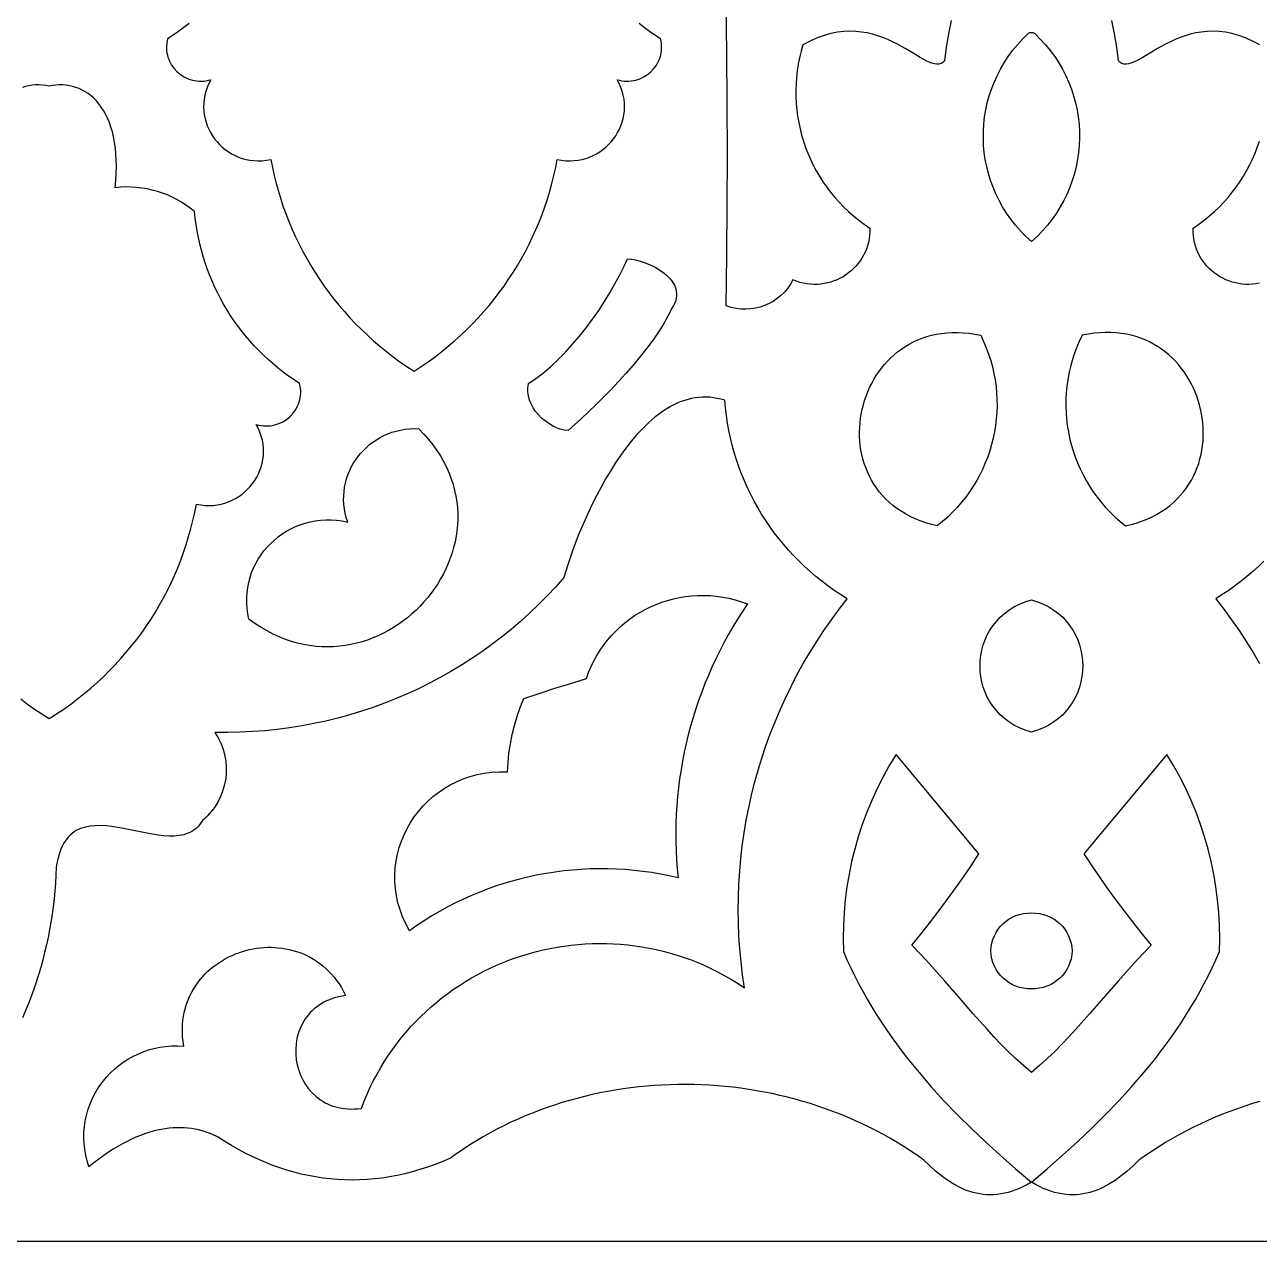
# Model space of a CAD drawing. Extents: x 50 to 3710, y -977 to -877.
# Drawn here: x 606.7 to 671.8, y -977.1 to -913 of the extents above; entities that cross this region are included whole.
import ezdxf

# ---------------------------------------------------------------- set-up
doc = ezdxf.new("R2010")
doc.units = 0
doc.layers.add('LAYER_1', color=18, linetype='CONTINUOUS')

msp = doc.modelspace()

# ---------------------------------------------------------------- linework, layer by layer
at = {"layer": 'LAYER_1'}
for points in [[(655.541, -912.729), (655.399, -913.432), (655.284, -914.142), (655.197, -914.857), (655.109, -914.945), (655.012, -915.003), (654.906, -915.035), (654.791, -915.041), (654.666, -915.025), (654.533, -914.987), (654.39, -914.932), (654.238, -914.86), (653.905, -914.677), (653.536, -914.456), (653.129, -914.214), (652.684, -913.969), (652.447, -913.851), (652.201, -913.738), (651.945, -913.634), (651.68, -913.54), (651.405, -913.459), (651.12, -913.392), (650.826, -913.342), (650.522, -913.312), (650.208, -913.302), (649.885, -913.316), (649.552, -913.356), (649.209, -913.423), (648.856, -913.521), (648.493, -913.651), (648.121, -913.816), (647.738, -914.017), (647.64, -914.358), (647.558, -914.701), (647.489, -915.044), (647.436, -915.388), (647.396, -915.733), (647.371, -916.077), (647.36, -916.42), (647.363, -916.763), (647.38, -917.104), (647.411, -917.443), (647.455, -917.78), (647.512, -918.115), (647.583, -918.447), (647.667, -918.775), (647.763, -919.1), (647.873, -919.42), (647.995, -919.736), (648.13, -920.047), (648.277, -920.353), (648.436, -920.654), (648.608, -920.948), (648.791, -921.236), (648.987, -921.517), (649.194, -921.791), (649.412, -922.057), (649.643, -922.315), (649.884, -922.565), (650.136, -922.806), (650.4, -923.038), (650.674, -923.261), (650.959, -923.473), (651.254, -923.676), (651.256, -923.871), (651.244, -924.062), (651.22, -924.249), (651.185, -924.431), (651.138, -924.608), (651.08, -924.78), (651.011, -924.946), (650.932, -925.107), (650.844, -925.261), (650.747, -925.409), (650.641, -925.55), (650.526, -925.684), (650.404, -925.811), (650.275, -925.93), (650.138, -926.041), (649.996, -926.143), (649.847, -926.237), (649.692, -926.322), (649.533, -926.398), (649.369, -926.464), (649.201, -926.521), (649.029, -926.567), (648.854, -926.603), (648.676, -926.628), (648.496, -926.642), (648.313, -926.645), (648.13, -926.636), (647.945, -926.615), (647.76, -926.582), (647.574, -926.536), (647.389, -926.477), (647.205, -926.405), (647.076, -926.638), (646.928, -926.854), (646.761, -927.053), (646.579, -927.233), (646.381, -927.395), (646.171, -927.538), (645.949, -927.66), (645.717, -927.762), (645.476, -927.844), (645.229, -927.903), (644.977, -927.94), (644.72, -927.954), (644.462, -927.945), (644.203, -927.912), (643.945, -927.854), (643.689, -927.77), (643.724, -925.106), (643.745, -922.442), (643.752, -919.778), (643.746, -917.114), (643.726, -914.45), (643.692, -911.786)], [(671.817, -914.017), (671.434, -913.816), (671.062, -913.651), (670.699, -913.521), (670.346, -913.423), (670.003, -913.356), (669.67, -913.316), (669.346, -913.302), (669.033, -913.312), (668.729, -913.342), (668.434, -913.392), (668.15, -913.459), (667.875, -913.54), (667.609, -913.634), (667.354, -913.738), (667.107, -913.851), (666.871, -913.969), (666.426, -914.214), (666.019, -914.456), (665.649, -914.677), (665.317, -914.86), (665.165, -914.932), (665.022, -914.987), (664.888, -915.025), (664.764, -915.041), (664.649, -915.035), (664.543, -915.003), (664.446, -914.945), (664.358, -914.857), (664.27, -914.142), (664.156, -913.432), (664.014, -912.729)], [(615.385, -912.886), (615.112, -913.101), (614.831, -913.309), (614.545, -913.51), (614.251, -913.704), (614.223, -913.83), (614.204, -913.955), (614.195, -914.078), (614.194, -914.2), (614.201, -914.32), (614.217, -914.438), (614.24, -914.554), (614.271, -914.666), (614.31, -914.776), (614.355, -914.883), (614.465, -915.085), (614.6, -915.27), (614.757, -915.438), (614.934, -915.584), (615.129, -915.708), (615.339, -915.807), (615.449, -915.847), (615.562, -915.879), (615.678, -915.904), (615.796, -915.922), (615.916, -915.932), (616.038, -915.933), (616.162, -915.927), (616.287, -915.911), (616.412, -915.887), (616.539, -915.854), (616.431, -916.058), (616.341, -916.264), (616.27, -916.471), (616.215, -916.678), (616.177, -916.886), (616.156, -917.092), (616.15, -917.297), (616.16, -917.5), (616.185, -917.701), (616.224, -917.898), (616.277, -918.09), (616.343, -918.279), (616.422, -918.461), (616.513, -918.638), (616.616, -918.808), (616.73, -918.971), (616.856, -919.126), (616.991, -919.273), (617.136, -919.41), (617.291, -919.537), (617.455, -919.654), (617.627, -919.759), (617.806, -919.853), (617.993, -919.934), (618.187, -920.002), (618.387, -920.057), (618.593, -920.097), (618.805, -920.121), (619.021, -920.131), (619.242, -920.123), (619.466, -920.099), (619.694, -920.057), (619.777, -920.482), (619.871, -920.904), (619.975, -921.323), (620.09, -921.738), (620.216, -922.149), (620.351, -922.557), (620.497, -922.96), (620.653, -923.359), (620.819, -923.753), (620.995, -924.143), (621.181, -924.528), (621.377, -924.908), (621.582, -925.283), (621.798, -925.653), (622.023, -926.017), (622.257, -926.376), (622.501, -926.729), (622.754, -927.076), (623.017, -927.417), (623.289, -927.751), (623.57, -928.08), (623.86, -928.402), (624.159, -928.717), (624.466, -929.025), (624.783, -929.326), (625.109, -929.62), (625.443, -929.906), (625.786, -930.185), (626.137, -930.456), (626.497, -930.72), (626.865, -930.975), (627.242, -931.222), (627.618, -930.975), (627.986, -930.72), (628.346, -930.456), (628.697, -930.185), (629.04, -929.906), (629.374, -929.62), (629.7, -929.326), (630.017, -929.025), (630.325, -928.717), (630.624, -928.402), (630.914, -928.08), (631.195, -927.751), (631.466, -927.417), (631.729, -927.076), (631.982, -926.729), (632.226, -926.376), (632.46, -926.017), (632.685, -925.653), (632.901, -925.283), (633.106, -924.908), (633.302, -924.528), (633.488, -924.143), (633.664, -923.753), (633.83, -923.359), (633.986, -922.96), (634.132, -922.557), (634.268, -922.149), (634.393, -921.738), (634.508, -921.323), (634.612, -920.904), (634.706, -920.482), (634.789, -920.057), (635.017, -920.099), (635.241, -920.123), (635.462, -920.131), (635.678, -920.121), (635.89, -920.097), (636.096, -920.057), (636.296, -920.002), (636.49, -919.934), (636.677, -919.853), (636.856, -919.759), (637.028, -919.654), (637.192, -919.537), (637.347, -919.41), (637.492, -919.273), (637.628, -919.126), (637.753, -918.971), (637.867, -918.808), (637.97, -918.638), (638.062, -918.461), (638.14, -918.279), (638.207, -918.09), (638.259, -917.898), (638.298, -917.701), (638.323, -917.5), (638.333, -917.297), (638.327, -917.092), (638.306, -916.886), (638.268, -916.678), (638.214, -916.471), (638.142, -916.264), (638.052, -916.058), (637.944, -915.854), (638.071, -915.887), (638.196, -915.911), (638.321, -915.927), (638.445, -915.933), (638.567, -915.932), (638.687, -915.922), (638.805, -915.904), (638.921, -915.879), (639.034, -915.847), (639.144, -915.807), (639.354, -915.708), (639.549, -915.584), (639.726, -915.438), (639.883, -915.27), (640.018, -915.085), (640.128, -914.883), (640.173, -914.776), (640.212, -914.666), (640.243, -914.554), (640.266, -914.438), (640.282, -914.32), (640.289, -914.2), (640.288, -914.078), (640.279, -913.955), (640.26, -913.83), (640.232, -913.704), (639.938, -913.51), (639.652, -913.309), (639.371, -913.101), (639.098, -912.886)], [(606.51, -948.489), (606.872, -948.761), (607.242, -949.025), (607.621, -949.28), (608.009, -949.527), (608.396, -949.28), (608.775, -949.025), (609.145, -948.761), (609.507, -948.489), (609.86, -948.209), (610.204, -947.921), (610.539, -947.625), (610.865, -947.322), (611.181, -947.012), (611.489, -946.694), (611.788, -946.369), (612.077, -946.037), (612.356, -945.699), (612.626, -945.354), (612.887, -945.003), (613.137, -944.646), (613.378, -944.282), (613.61, -943.913), (613.831, -943.538), (614.042, -943.158), (614.243, -942.772), (614.434, -942.382), (614.615, -941.986), (614.785, -941.585), (614.945, -941.18), (615.095, -940.771), (615.234, -940.357), (615.362, -939.939), (615.48, -939.517), (615.586, -939.091), (615.682, -938.662), (615.767, -938.229), (615.995, -938.271), (616.219, -938.296), (616.439, -938.303), (616.656, -938.294), (616.867, -938.269), (617.073, -938.229), (617.273, -938.175), (617.467, -938.107), (617.654, -938.026), (617.834, -937.932), (618.006, -937.826), (618.169, -937.71), (618.324, -937.582), (618.469, -937.445), (618.605, -937.299), (618.73, -937.144), (618.845, -936.981), (618.948, -936.811), (619.039, -936.634), (619.118, -936.451), (619.184, -936.263), (619.237, -936.07), (619.276, -935.873), (619.3, -935.673), (619.31, -935.47), (619.305, -935.265), (619.283, -935.058), (619.246, -934.851), (619.191, -934.643), (619.119, -934.436), (619.03, -934.23), (618.922, -934.026), (619.048, -934.06), (619.174, -934.084), (619.299, -934.099), (619.422, -934.106), (619.545, -934.104), (619.665, -934.094), (619.783, -934.077), (619.899, -934.052), (620.012, -934.019), (620.122, -933.98), (620.332, -933.881), (620.526, -933.757), (620.703, -933.61), (620.86, -933.443), (620.995, -933.257), (621.106, -933.055), (621.151, -932.949), (621.189, -932.839), (621.22, -932.726), (621.244, -932.611), (621.259, -932.493), (621.267, -932.373), (621.266, -932.251), (621.256, -932.127), (621.237, -932.002), (621.21, -931.876), (620.916, -931.683), (620.629, -931.482), (620.349, -931.273), (620.076, -931.058), (619.81, -930.835), (619.551, -930.606), (619.299, -930.37), (619.054, -930.127), (618.817, -929.878), (618.588, -929.623), (618.366, -929.361), (618.152, -929.094), (617.946, -928.822), (617.747, -928.543), (617.557, -928.26), (617.375, -927.972), (617.202, -927.678), (617.036, -927.38), (616.88, -927.077), (616.732, -926.77), (616.593, -926.458), (616.462, -926.143), (616.341, -925.824), (616.228, -925.501), (616.125, -925.174), (616.031, -924.844), (615.947, -924.511), (615.872, -924.175), (615.806, -923.837), (615.75, -923.495), (615.705, -923.151), (615.669, -922.805), (615.448, -922.628), (615.22, -922.464), (614.985, -922.312), (614.742, -922.172), (614.493, -922.046), (614.239, -921.932), (613.979, -921.832), (613.714, -921.744), (613.445, -921.671), (613.173, -921.611), (612.897, -921.564), (612.619, -921.532), (612.339, -921.514), (612.057, -921.51), (611.775, -921.52), (611.492, -921.546), (611.527, -921.157), (611.548, -920.785), (611.555, -920.428), (611.55, -920.086), (611.531, -919.759), (611.501, -919.447), (611.459, -919.151), (611.405, -918.869), (611.341, -918.602), (611.267, -918.349), (611.182, -918.111), (611.089, -917.887), (610.987, -917.677), (610.876, -917.481), (610.758, -917.298), (610.632, -917.13), (610.499, -916.975), (610.36, -916.834), (610.215, -916.705), (610.065, -916.59), (609.909, -916.488), (609.75, -916.399), (609.586, -916.323), (609.418, -916.259), (609.248, -916.208), (609.075, -916.17), (608.899, -916.143), (608.723, -916.128), (608.545, -916.126), (608.366, -916.135), (608.187, -916.156), (608.009, -916.189), (607.83, -916.156), (607.651, -916.135), (607.473, -916.126), (607.295, -916.128), (607.118, -916.143), (606.943, -916.17), (606.77, -916.208), (606.599, -916.259)], [(671.795, -926.582), (671.61, -926.615), (671.425, -926.636), (671.241, -926.645), (671.059, -926.642), (670.879, -926.628), (670.701, -926.603), (670.526, -926.567), (670.354, -926.521), (670.186, -926.464), (670.022, -926.398), (669.862, -926.322), (669.708, -926.237), (669.559, -926.143), (669.416, -926.041), (669.28, -925.93), (669.15, -925.811), (669.028, -925.684), (668.914, -925.55), (668.808, -925.409), (668.71, -925.261), (668.622, -925.107), (668.544, -924.946), (668.475, -924.78), (668.417, -924.608), (668.37, -924.431), (668.334, -924.249), (668.31, -924.062), (668.299, -923.871), (668.3, -923.676), (668.596, -923.473), (668.881, -923.261), (669.155, -923.038), (669.418, -922.806), (669.671, -922.565), (669.912, -922.315), (670.142, -922.057), (670.361, -921.791), (670.568, -921.517), (670.763, -921.236), (670.947, -920.948), (671.118, -920.654), (671.278, -920.353), (671.425, -920.047), (671.56, -919.736), (671.682, -919.42), (671.791, -919.1)], [(671.823, -969.705), (671.423, -969.826), (671.026, -969.955), (670.631, -970.091), (670.239, -970.234), (669.849, -970.386), (669.463, -970.545), (669.079, -970.712), (668.699, -970.886), (668.322, -971.069), (667.948, -971.259), (667.578, -971.456), (667.212, -971.661), (666.85, -971.874), (666.492, -972.095), (666.138, -972.323), (665.789, -972.559), (665.444, -972.803), (665.138, -973.102), (664.828, -973.381), (664.512, -973.637), (664.192, -973.869), (663.865, -974.074), (663.533, -974.25), (663.364, -974.327), (663.194, -974.396), (663.021, -974.457), (662.847, -974.509), (662.672, -974.552), (662.494, -974.586), (662.314, -974.611), (662.133, -974.627), (661.949, -974.632), (661.763, -974.628), (661.575, -974.613), (661.385, -974.588), (661.193, -974.551), (660.998, -974.504), (660.801, -974.445), (660.601, -974.374), (660.399, -974.292), (660.195, -974.197), (659.988, -974.09), (659.778, -973.97), (660.612, -973.26), (661.42, -972.549), (662.203, -971.835), (662.958, -971.118), (663.686, -970.396), (664.386, -969.669), (665.058, -968.934), (665.699, -968.191), (666.009, -967.816), (666.311, -967.438), (666.605, -967.058), (666.891, -966.676), (667.17, -966.29), (667.44, -965.901), (667.702, -965.509), (667.956, -965.113), (668.202, -964.714), (668.439, -964.311), (668.668, -963.905), (668.889, -963.494), (669.101, -963.08), (669.304, -962.661), (669.498, -962.238), (669.683, -961.81), (669.699, -961.124), (669.688, -960.44), (669.652, -959.759), (669.59, -959.08), (669.502, -958.405), (669.39, -957.734), (669.252, -957.068), (669.089, -956.408), (668.902, -955.755), (668.69, -955.108), (668.453, -954.47), (668.193, -953.839), (667.908, -953.218), (667.6, -952.607), (667.268, -952.006), (666.913, -951.416), (662.544, -956.666), (662.959, -957.286), (663.382, -957.902), (663.812, -958.512), (664.251, -959.116), (664.697, -959.715), (665.15, -960.309), (665.612, -960.897), (666.081, -961.479), (665.614, -961.967), (665.171, -962.443), (664.344, -963.364), (663.575, -964.246), (662.841, -965.092), (662.117, -965.905), (661.753, -966.301), (661.382, -966.69), (661.002, -967.073), (660.61, -967.45), (660.202, -967.821), (659.777, -968.187), (659.352, -967.821), (658.945, -967.45), (658.553, -967.073), (658.173, -966.69), (657.802, -966.301), (657.437, -965.905), (656.714, -965.092), (655.98, -964.246), (655.211, -963.364), (654.384, -962.443), (653.941, -961.967), (653.474, -961.479), (653.943, -960.897), (654.404, -960.309), (654.858, -959.715), (655.304, -959.116), (655.742, -958.512), (656.173, -957.902), (656.596, -957.286), (657.011, -956.666), (652.642, -951.416), (652.287, -952.006), (651.955, -952.607), (651.646, -953.218), (651.362, -953.839), (651.101, -954.47), (650.865, -955.108), (650.653, -955.755), (650.465, -956.408), (650.303, -957.068), (650.165, -957.734), (650.052, -958.405), (649.965, -959.08), (649.903, -959.759), (649.867, -960.44), (649.856, -961.124), (649.872, -961.81), (650.057, -962.238), (650.251, -962.661), (650.454, -963.08), (650.666, -963.494), (650.886, -963.905), (651.115, -964.311), (651.353, -964.714), (651.598, -965.113), (651.853, -965.509), (652.115, -965.901), (652.385, -966.29), (652.664, -966.676), (652.95, -967.058), (653.244, -967.438), (653.855, -968.191), (654.497, -968.934), (655.168, -969.669), (655.868, -970.396), (656.597, -971.118), (657.352, -971.835), (658.134, -972.549), (658.943, -973.26), (659.776, -973.97), (659.567, -974.09), (659.36, -974.197), (659.155, -974.292), (658.953, -974.374), (658.754, -974.445), (658.557, -974.504), (658.362, -974.551), (658.17, -974.588), (657.98, -974.613), (657.792, -974.628), (657.606, -974.632), (657.422, -974.627), (657.24, -974.611), (657.061, -974.586), (656.883, -974.552), (656.707, -974.509), (656.533, -974.457), (656.361, -974.396), (656.191, -974.327), (656.022, -974.25), (655.689, -974.074), (655.363, -973.869), (655.042, -973.637), (654.727, -973.381), (654.417, -973.102), (654.111, -972.803), (653.766, -972.559), (653.417, -972.323), (653.063, -972.095), (652.705, -971.874), (652.343, -971.661), (651.977, -971.456), (651.607, -971.259), (651.233, -971.069), (650.856, -970.886), (650.476, -970.712), (650.092, -970.545), (649.705, -970.386), (649.316, -970.234), (648.924, -970.091), (648.529, -969.955), (648.131, -969.826), (647.732, -969.705), (647.33, -969.592), (646.926, -969.487), (646.521, -969.389), (646.114, -969.299), (645.705, -969.217), (645.295, -969.142), (644.883, -969.075), (644.471, -969.016), (644.057, -968.965), (643.643, -968.921), (643.228, -968.885), (642.813, -968.856), (642.397, -968.835), (641.982, -968.822), (641.566, -968.817), (641.15, -968.819), (640.735, -968.829), (640.32, -968.846), (639.906, -968.871), (639.492, -968.904), (639.08, -968.945), (638.668, -968.993), (638.258, -969.049), (637.848, -969.113), (637.441, -969.184), (637.035, -969.263), (636.631, -969.35), (636.229, -969.444), (635.829, -969.546), (635.431, -969.656), (635.036, -969.773), (634.643, -969.898), (634.253, -970.031), (633.865, -970.171), (633.481, -970.319), (633.1, -970.475), (632.722, -970.639), (632.348, -970.81), (631.978, -970.988), (631.611, -971.175), (631.248, -971.369), (630.889, -971.571), (630.534, -971.78), (630.184, -971.997), (629.839, -972.222), (629.498, -972.455), (629.161, -972.695), (628.757, -972.869), (628.353, -973.028), (627.95, -973.173), (627.548, -973.304), (627.147, -973.421), (626.747, -973.523), (626.348, -973.611), (625.95, -973.686), (625.554, -973.747), (625.158, -973.794), (624.765, -973.827), (624.372, -973.847), (623.981, -973.854), (623.592, -973.847), (623.204, -973.827), (622.818, -973.795), (622.434, -973.749), (622.051, -973.691), (621.671, -973.62), (621.292, -973.536), (620.915, -973.44), (620.54, -973.332), (620.168, -973.211), (619.797, -973.078), (619.429, -972.933), (619.063, -972.777), (618.7, -972.608), (618.339, -972.428), (617.98, -972.236), (617.624, -972.033), (617.271, -971.818), (616.92, -971.593), (616.587, -971.44), (616.242, -971.313), (616.065, -971.259), (615.885, -971.213), (615.702, -971.174), (615.515, -971.142), (615.326, -971.118), (615.134, -971.102), (614.939, -971.094), (614.741, -971.095), (614.539, -971.104), (614.335, -971.121), (614.127, -971.147), (613.917, -971.183), (613.703, -971.228), (613.486, -971.282), (613.265, -971.346), (613.042, -971.42), (612.815, -971.503), (612.586, -971.598), (612.353, -971.702), (612.116, -971.818), (611.877, -971.944), (611.634, -972.081), (611.388, -972.23), (611.139, -972.39), (610.886, -972.562), (610.631, -972.746), (610.371, -972.941), (610.109, -973.15), (610.012, -972.842), (609.937, -972.536), (609.883, -972.23), (609.849, -971.925), (609.836, -971.623), (609.842, -971.323), (609.867, -971.028), (609.911, -970.736), (609.972, -970.45), (610.051, -970.169), (610.147, -969.894), (610.259, -969.626), (610.387, -969.366), (610.53, -969.115), (610.688, -968.872), (610.86, -968.639), (611.046, -968.417), (611.244, -968.206), (611.456, -968.006), (611.679, -967.819), (611.914, -967.645), (612.16, -967.485), (612.416, -967.339), (612.682, -967.209), (612.958, -967.094), (613.242, -966.996), (613.535, -966.915), (613.835, -966.852), (614.143, -966.808), (614.457, -966.783), (614.778, -966.778), (615.104, -966.793), (615.068, -966.557), (615.045, -966.324), (615.032, -966.097), (615.031, -965.873), (615.04, -965.655), (615.059, -965.441), (615.088, -965.231), (615.127, -965.027), (615.175, -964.827), (615.232, -964.632), (615.299, -964.443), (615.373, -964.259), (615.456, -964.08), (615.547, -963.906), (615.645, -963.738), (615.751, -963.575), (615.863, -963.418), (615.983, -963.267), (616.108, -963.122), (616.24, -962.982), (616.378, -962.849), (616.521, -962.722), (616.67, -962.601), (616.823, -962.486), (616.981, -962.378), (617.144, -962.276), (617.311, -962.181), (617.481, -962.092), (617.655, -962.01), (617.832, -961.936), (618.012, -961.868), (618.194, -961.807), (618.379, -961.753), (618.566, -961.706), (618.754, -961.667), (618.944, -961.635), (619.135, -961.611), (619.327, -961.594), (619.519, -961.585), (619.712, -961.584), (619.904, -961.59), (620.097, -961.605), (620.288, -961.628), (620.479, -961.658), (620.668, -961.697), (620.856, -961.745), (621.042, -961.801), (621.226, -961.865), (621.407, -961.938), (621.586, -962.019), (621.761, -962.11), (621.934, -962.209), (622.102, -962.317), (622.267, -962.435), (622.428, -962.561), (622.584, -962.697), (622.735, -962.842), (622.882, -962.997), (623.023, -963.161), (623.158, -963.334), (623.287, -963.518), (623.41, -963.711), (623.527, -963.914), (623.636, -964.127), (623.451, -964.157), (623.273, -964.194), (623.102, -964.239), (622.938, -964.29), (622.781, -964.349), (622.631, -964.414), (622.488, -964.485), (622.352, -964.562), (622.222, -964.645), (622.1, -964.734), (621.984, -964.828), (621.874, -964.926), (621.772, -965.029), (621.675, -965.137), (621.503, -965.364), (621.357, -965.606), (621.236, -965.859), (621.141, -966.122), (621.071, -966.393), (621.025, -966.67), (621.004, -966.95), (621.008, -967.231), (621.035, -967.511), (621.086, -967.788), (621.16, -968.059), (621.257, -968.323), (621.376, -968.577), (621.518, -968.819), (621.682, -969.047), (621.868, -969.259), (622.075, -969.452), (622.187, -969.541), (622.304, -969.625), (622.426, -969.703), (622.553, -969.775), (622.685, -969.841), (622.823, -969.9), (622.965, -969.952), (623.113, -969.998), (623.265, -970.036), (623.423, -970.066), (623.585, -970.089), (623.752, -970.103), (623.924, -970.109), (624.101, -970.106), (624.282, -970.095), (624.469, -970.074), (624.614, -969.697), (624.77, -969.327), (624.935, -968.965), (625.11, -968.611), (625.294, -968.264), (625.487, -967.924), (625.689, -967.592), (625.9, -967.269), (626.119, -966.953), (626.347, -966.644), (626.582, -966.344), (626.825, -966.052), (627.076, -965.768), (627.334, -965.493), (627.599, -965.225), (627.871, -964.966), (628.15, -964.715), (628.435, -964.473), (628.727, -964.239), (629.024, -964.014), (629.327, -963.798), (629.636, -963.59), (629.95, -963.392), (630.269, -963.202), (630.593, -963.021), (630.921, -962.849), (631.254, -962.687), (631.592, -962.533), (631.933, -962.389), (632.278, -962.254), (632.627, -962.128), (632.978, -962.012), (633.333, -961.906), (633.691, -961.809), (634.052, -961.722), (634.415, -961.644), (634.78, -961.577), (635.147, -961.519), (635.516, -961.471), (635.886, -961.433), (636.258, -961.405), (636.63, -961.388), (637.004, -961.381), (637.378, -961.384), (637.753, -961.397), (638.128, -961.421), (638.503, -961.455), (638.877, -961.5), (639.252, -961.556), (639.625, -961.622), (639.998, -961.699), (640.369, -961.788), (640.739, -961.886), (641.108, -961.996), (641.474, -962.118), (641.839, -962.25), (642.201, -962.393), (642.561, -962.548), (642.918, -962.714), (643.273, -962.892), (643.624, -963.081), (643.971, -963.281), (644.316, -963.493), (644.656, -963.717), (644.555, -963.035), (644.473, -962.351), (644.409, -961.668), (644.363, -960.984), (644.335, -960.301), (644.325, -959.619), (644.332, -958.937), (644.358, -958.258), (644.401, -957.58), (644.462, -956.903), (644.54, -956.23), (644.635, -955.559), (644.748, -954.891), (644.878, -954.226), (645.026, -953.565), (645.19, -952.909), (645.371, -952.256), (645.569, -951.608), (645.784, -950.965), (646.016, -950.328), (646.264, -949.696), (646.529, -949.07), (646.81, -948.451), (647.108, -947.838), (647.421, -947.232), (647.751, -946.633), (648.098, -946.042), (648.46, -945.459), (648.838, -944.884), (649.232, -944.318), (649.642, -943.761), (650.067, -943.212), (649.721, -942.996), (649.383, -942.77), (649.053, -942.535), (648.731, -942.291), (648.417, -942.038), (648.112, -941.777), (647.816, -941.508), (647.528, -941.231), (647.25, -940.946), (646.98, -940.653), (646.72, -940.353), (646.468, -940.046), (646.227, -939.732), (645.995, -939.411), (645.772, -939.084), (645.56, -938.751), (645.357, -938.412), (645.165, -938.067), (644.983, -937.716), (644.811, -937.36), (644.65, -936.999), (644.5, -936.633), (644.361, -936.263), (644.232, -935.888), (644.115, -935.509), (644.008, -935.125), (643.914, -934.738), (643.83, -934.348), (643.759, -933.954), (643.699, -933.557), (643.651, -933.157), (643.615, -932.755), (643.415, -932.697), (643.217, -932.651), (643.019, -932.617), (642.824, -932.596), (642.63, -932.586), (642.438, -932.588), (642.247, -932.601), (642.058, -932.624), (641.871, -932.659), (641.686, -932.703), (641.502, -932.757), (641.321, -932.821), (641.141, -932.895), (640.963, -932.977), (640.787, -933.068), (640.613, -933.168), (640.441, -933.276), (640.271, -933.392), (639.937, -933.645), (639.611, -933.927), (639.294, -934.234), (638.986, -934.564), (638.687, -934.916), (638.397, -935.285), (638.117, -935.671), (637.847, -936.07), (637.587, -936.481), (637.337, -936.9), (637.098, -937.326), (636.869, -937.757), (636.652, -938.189), (636.446, -938.62), (636.252, -939.049), (636.069, -939.472), (635.898, -939.888), (635.594, -940.687), (635.341, -941.427), (635.14, -942.088), (634.706, -942.58), (634.26, -943.058), (633.801, -943.522), (633.331, -943.972), (632.849, -944.408), (632.356, -944.83), (631.851, -945.237), (631.337, -945.629), (630.812, -946.007), (630.278, -946.37), (629.734, -946.718), (629.181, -947.05), (628.619, -947.367), (628.049, -947.669), (627.471, -947.955), (626.885, -948.225), (626.291, -948.479), (625.691, -948.716), (625.084, -948.938), (624.471, -949.143), (623.851, -949.331), (623.226, -949.502), (622.596, -949.657), (621.961, -949.794), (621.321, -949.914), (620.677, -950.017), (620.029, -950.102), (619.378, -950.169), (618.723, -950.219), (618.065, -950.25), (617.405, -950.263), (616.743, -950.258), (616.833, -950.397), (616.916, -950.54), (616.991, -950.685), (617.059, -950.832), (617.173, -951.133), (617.258, -951.44), (617.315, -951.752), (617.343, -952.067), (617.342, -952.382), (617.313, -952.695), (617.256, -953.005), (617.171, -953.309), (617.058, -953.606), (616.918, -953.893), (616.751, -954.169), (616.657, -954.302), (616.556, -954.431), (616.449, -954.557), (616.335, -954.678), (616.214, -954.795), (616.086, -954.907), (616.011, -955.025), (615.931, -955.132), (615.845, -955.228), (615.754, -955.315), (615.658, -955.392), (615.557, -955.46), (615.452, -955.519), (615.342, -955.57), (615.228, -955.613), (615.11, -955.649), (614.863, -955.698), (614.603, -955.723), (614.331, -955.725), (614.049, -955.708), (613.758, -955.675), (613.46, -955.629), (613.156, -955.574), (612.539, -955.448), (611.919, -955.322), (611.612, -955.267), (611.309, -955.221), (611.012, -955.188), (610.722, -955.172), (610.44, -955.174), (610.17, -955.198), (609.911, -955.248), (609.786, -955.284), (609.666, -955.327), (609.549, -955.378), (609.436, -955.437), (609.327, -955.505), (609.223, -955.583), (609.123, -955.669), (609.028, -955.766), (608.938, -955.873), (608.853, -955.991), (608.774, -956.12), (608.7, -956.26), (608.632, -956.413), (608.57, -956.578), (608.514, -956.755), (608.465, -956.946), (608.422, -957.15), (608.386, -957.368), (608.369, -957.787), (608.344, -958.204), (608.312, -958.619), (608.271, -959.031), (608.223, -959.442), (608.166, -959.851), (608.103, -960.257), (608.031, -960.661), (607.952, -961.063), (607.866, -961.462), (607.772, -961.858), (607.671, -962.252), (607.563, -962.643), (607.447, -963.031), (607.325, -963.416), (607.195, -963.798), (607.059, -964.177), (606.915, -964.553), (606.608, -965.295)], [(672.026, -941.231), (671.739, -941.508), (671.442, -941.777), (671.137, -942.038), (670.824, -942.291), (670.502, -942.535), (670.172, -942.77), (669.834, -942.996), (669.488, -943.212), (669.913, -943.761), (670.323, -944.318), (670.717, -944.884), (671.095, -945.459), (671.457, -946.042), (671.803, -946.633)], [(594.064, -977.082), (659.777, -977.082), (725.491, -977.082)]]:
    msp.add_lwpolyline(points, dxfattribs=at)
for points in [[(659.777, -924.39), (659.476, -924.112), (659.195, -923.822), (658.932, -923.521), (658.687, -923.21), (658.462, -922.889), (658.256, -922.559), (658.069, -922.221), (657.901, -921.876), (657.752, -921.524), (657.622, -921.166), (657.511, -920.804), (657.419, -920.437), (657.347, -920.067), (657.293, -919.695), (657.258, -919.32), (657.243, -918.945), (657.246, -918.569), (657.269, -918.193), (657.311, -917.819), (657.372, -917.447), (657.452, -917.078), (657.552, -916.712), (657.67, -916.351), (657.808, -915.995), (657.965, -915.645), (658.141, -915.301), (658.337, -914.965), (658.551, -914.637), (658.786, -914.318), (659.039, -914.009), (659.311, -913.711), (659.603, -913.424), (659.626, -913.404), (659.656, -913.387), (659.703, -913.372), (659.777, -913.361), (659.852, -913.372), (659.899, -913.387), (659.951, -913.424), (660.243, -913.711), (660.516, -914.009), (660.769, -914.318), (661.003, -914.637), (661.218, -914.965), (661.413, -915.301), (661.59, -915.645), (661.747, -915.995), (661.885, -916.351), (662.003, -916.712), (662.103, -917.078), (662.183, -917.447), (662.244, -917.819), (662.286, -918.193), (662.308, -918.569), (662.312, -918.945), (662.296, -919.32), (662.262, -919.695), (662.208, -920.067), (662.135, -920.437), (662.043, -920.804), (661.932, -921.166), (661.802, -921.524), (661.653, -921.876), (661.485, -922.221), (661.298, -922.559), (661.092, -922.889), (660.867, -923.21), (660.623, -923.521), (660.36, -923.822), (660.078, -924.112)], [(633.275, -931.876), (633.667, -931.607), (634.059, -931.303), (634.45, -930.966), (634.837, -930.601), (635.218, -930.211), (635.591, -929.8), (635.955, -929.371), (636.307, -928.927), (636.646, -928.473), (636.97, -928.012), (637.277, -927.548), (637.564, -927.083), (637.83, -926.623), (638.073, -926.169), (638.292, -925.727), (638.483, -925.299), (638.688, -925.312), (638.917, -925.351), (639.164, -925.415), (639.421, -925.502), (639.683, -925.611), (639.941, -925.74), (640.189, -925.889), (640.419, -926.056), (640.526, -926.146), (640.626, -926.24), (640.719, -926.338), (640.803, -926.44), (640.877, -926.545), (640.941, -926.653), (640.994, -926.765), (641.035, -926.88), (641.062, -926.998), (641.077, -927.118), (641.076, -927.241), (641.06, -927.367), (641.028, -927.494), (640.978, -927.624), (640.911, -927.756), (640.824, -927.89), (640.736, -928.086), (640.637, -928.286), (640.408, -928.699), (640.14, -929.126), (639.84, -929.561), (639.512, -930.004), (639.16, -930.449), (638.789, -930.894), (638.403, -931.336), (638.008, -931.77), (637.608, -932.195), (637.208, -932.606), (636.812, -933), (636.052, -933.724), (635.366, -934.341), (635.158, -934.319), (634.949, -934.27), (634.74, -934.196), (634.535, -934.099), (634.335, -933.981), (634.144, -933.844), (633.965, -933.69), (633.798, -933.521), (633.649, -933.34), (633.518, -933.147), (633.408, -932.946), (633.323, -932.738), (633.264, -932.525), (633.246, -932.417), (633.235, -932.309), (633.232, -932.2), (633.238, -932.092), (633.252, -931.984)], [(654.815, -939.377), (654.503, -939.3), (654.204, -939.211), (653.918, -939.111), (653.645, -938.999), (653.386, -938.877), (653.139, -938.745), (652.904, -938.603), (652.682, -938.451), (652.473, -938.291), (652.276, -938.123), (652.091, -937.946), (651.919, -937.762), (651.758, -937.571), (651.61, -937.374), (651.473, -937.17), (651.348, -936.961), (651.235, -936.747), (651.133, -936.527), (651.043, -936.304), (650.964, -936.077), (650.896, -935.847), (650.839, -935.613), (650.794, -935.378), (650.759, -935.14), (650.735, -934.901), (650.722, -934.661), (650.719, -934.421), (650.727, -934.18), (650.745, -933.939), (650.773, -933.7), (650.812, -933.462), (650.861, -933.225), (650.919, -932.991), (650.988, -932.759), (651.066, -932.531), (651.154, -932.306), (651.251, -932.085), (651.358, -931.868), (651.474, -931.657), (651.6, -931.451), (651.734, -931.251), (651.878, -931.057), (652.03, -930.87), (652.191, -930.69), (652.361, -930.518), (652.54, -930.355), (652.727, -930.199), (652.922, -930.053), (653.126, -929.917), (653.338, -929.79), (653.558, -929.674), (653.786, -929.569), (654.021, -929.476), (654.265, -929.394), (654.516, -929.324), (654.775, -929.268), (655.041, -929.224), (655.315, -929.194), (655.595, -929.179), (655.883, -929.178), (656.178, -929.192), (656.48, -929.221), (656.789, -929.267), (657.104, -929.329), (657.259, -929.656), (657.398, -929.986), (657.522, -930.32), (657.63, -930.657), (657.723, -930.996), (657.801, -931.336), (657.864, -931.679), (657.911, -932.022), (657.944, -932.366), (657.962, -932.711), (657.965, -933.054), (657.953, -933.397), (657.927, -933.739), (657.887, -934.079), (657.832, -934.417), (657.763, -934.752), (657.68, -935.084), (657.583, -935.412), (657.472, -935.737), (657.347, -936.056), (657.209, -936.371), (657.057, -936.681), (656.892, -936.984), (656.713, -937.282), (656.521, -937.572), (656.316, -937.855), (656.098, -938.131), (655.866, -938.398), (655.622, -938.657), (655.366, -938.907), (655.097, -939.147)], [(664.74, -939.377), (665.052, -939.3), (665.351, -939.211), (665.636, -939.111), (665.909, -938.999), (666.169, -938.877), (666.416, -938.745), (666.65, -938.603), (666.872, -938.451), (667.082, -938.291), (667.279, -938.123), (667.463, -937.946), (667.636, -937.762), (667.796, -937.571), (667.945, -937.374), (668.081, -937.17), (668.206, -936.961), (668.32, -936.747), (668.421, -936.527), (668.512, -936.304), (668.591, -936.077), (668.659, -935.847), (668.715, -935.613), (668.761, -935.378), (668.796, -935.14), (668.82, -934.901), (668.833, -934.661), (668.836, -934.421), (668.828, -934.18), (668.81, -933.939), (668.781, -933.7), (668.743, -933.462), (668.694, -933.225), (668.635, -932.991), (668.567, -932.759), (668.489, -932.531), (668.401, -932.306), (668.304, -932.085), (668.197, -931.868), (668.081, -931.657), (667.955, -931.451), (667.821, -931.251), (667.677, -931.057), (667.525, -930.87), (667.363, -930.69), (667.193, -930.518), (667.015, -930.355), (666.828, -930.199), (666.632, -930.053), (666.429, -929.917), (666.217, -929.79), (665.997, -929.674), (665.769, -929.569), (665.533, -929.476), (665.29, -929.394), (665.038, -929.324), (664.78, -929.268), (664.514, -929.224), (664.24, -929.194), (663.959, -929.179), (663.671, -929.178), (663.376, -929.192), (663.075, -929.221), (662.766, -929.267), (662.451, -929.329), (662.296, -929.656), (662.156, -929.986), (662.033, -930.32), (661.924, -930.657), (661.831, -930.996), (661.754, -931.336), (661.691, -931.679), (661.644, -932.022), (661.611, -932.366), (661.593, -932.711), (661.59, -933.054), (661.602, -933.397), (661.628, -933.739), (661.668, -934.079), (661.723, -934.417), (661.792, -934.752), (661.875, -935.084), (661.972, -935.412), (662.083, -935.737), (662.208, -936.056), (662.346, -936.371), (662.498, -936.681), (662.663, -936.984), (662.842, -937.282), (663.034, -937.572), (663.239, -937.855), (663.457, -938.131), (663.688, -938.398), (663.932, -938.657), (664.189, -938.907), (664.458, -939.147)], [(618.54, -944.298), (618.48, -944.009), (618.44, -943.723), (618.42, -943.44), (618.419, -943.161), (618.437, -942.886), (618.473, -942.615), (618.526, -942.35), (618.595, -942.09), (618.681, -941.838), (618.783, -941.592), (618.899, -941.354), (619.03, -941.124), (619.175, -940.903), (619.332, -940.692), (619.503, -940.49), (619.685, -940.299), (619.879, -940.12), (620.083, -939.952), (620.298, -939.796), (620.522, -939.654), (620.755, -939.525), (620.997, -939.41), (621.246, -939.311), (621.503, -939.226), (621.766, -939.157), (622.035, -939.105), (622.31, -939.07), (622.589, -939.052), (622.873, -939.053), (623.16, -939.073), (623.45, -939.112), (623.743, -939.172), (623.669, -938.938), (623.61, -938.705), (623.568, -938.472), (623.541, -938.241), (623.529, -938.01), (623.532, -937.782), (623.55, -937.557), (623.581, -937.334), (623.625, -937.115), (623.683, -936.901), (623.754, -936.69), (623.837, -936.485), (623.932, -936.286), (624.038, -936.093), (624.156, -935.906), (624.284, -935.727), (624.423, -935.555), (624.572, -935.391), (624.73, -935.237), (624.898, -935.091), (625.075, -934.955), (625.26, -934.83), (625.453, -934.715), (625.654, -934.611), (625.862, -934.52), (626.077, -934.44), (626.298, -934.373), (626.526, -934.32), (626.759, -934.281), (626.998, -934.256), (627.241, -934.245), (627.489, -934.25), (627.757, -934.53), (628.005, -934.814), (628.233, -935.102), (628.441, -935.394), (628.63, -935.689), (628.8, -935.986), (628.951, -936.286), (629.085, -936.588), (629.2, -936.891), (629.298, -937.196), (629.38, -937.501), (629.444, -937.806), (629.492, -938.112), (629.524, -938.417), (629.54, -938.721), (629.541, -939.025), (629.527, -939.326), (629.498, -939.625), (629.455, -939.922), (629.399, -940.216), (629.328, -940.507), (629.245, -940.795), (629.149, -941.078), (629.04, -941.357), (628.919, -941.631), (628.786, -941.899), (628.642, -942.162), (628.487, -942.42), (628.321, -942.67), (628.145, -942.914), (627.959, -943.151), (627.763, -943.38), (627.558, -943.601), (627.344, -943.813), (627.122, -944.017), (626.891, -944.212), (626.652, -944.397), (626.406, -944.571), (626.153, -944.736), (625.893, -944.89), (625.627, -945.032), (625.354, -945.163), (625.076, -945.282), (624.792, -945.388), (624.504, -945.482), (624.21, -945.562), (623.913, -945.629), (623.611, -945.682), (623.306, -945.721), (622.998, -945.744), (622.687, -945.753), (622.373, -945.745), (622.057, -945.722), (621.739, -945.683), (621.42, -945.626), (621.1, -945.553), (620.779, -945.462), (620.457, -945.353), (620.136, -945.225), (619.815, -945.079), (619.494, -944.913), (619.175, -944.728), (618.857, -944.523)], [(641.154, -957.923), (640.693, -957.819), (640.232, -957.728), (639.769, -957.649), (639.305, -957.584), (638.84, -957.531), (638.375, -957.491), (637.911, -957.463), (637.446, -957.448), (636.981, -957.445), (636.518, -957.455), (636.055, -957.477), (635.594, -957.511), (635.133, -957.558), (634.675, -957.617), (634.218, -957.688), (633.764, -957.771), (633.312, -957.867), (632.863, -957.974), (632.417, -958.093), (631.974, -958.225), (631.535, -958.368), (631.099, -958.523), (630.667, -958.689), (630.239, -958.868), (629.816, -959.058), (629.398, -959.26), (628.985, -959.473), (628.577, -959.698), (628.174, -959.934), (627.777, -960.182), (627.387, -960.441), (627.002, -960.711), (626.805, -960.351), (626.638, -959.986), (626.5, -959.617), (626.39, -959.247), (626.309, -958.875), (626.254, -958.502), (626.226, -958.131), (626.224, -957.762), (626.247, -957.396), (626.294, -957.035), (626.365, -956.678), (626.459, -956.328), (626.576, -955.986), (626.714, -955.652), (626.874, -955.327), (627.053, -955.014), (627.253, -954.712), (627.472, -954.423), (627.709, -954.148), (627.964, -953.889), (628.236, -953.645), (628.524, -953.419), (628.829, -953.211), (629.148, -953.023), (629.481, -952.855), (629.829, -952.708), (630.189, -952.585), (630.562, -952.485), (630.946, -952.41), (631.342, -952.361), (631.748, -952.339), (632.163, -952.345), (632.192, -951.847), (632.244, -951.352), (632.318, -950.86), (632.414, -950.371), (632.533, -949.888), (632.673, -949.41), (632.835, -948.938), (633.019, -948.473), (633.842, -948.2), (634.667, -947.934), (635.495, -947.675), (636.326, -947.424), (636.44, -947.102), (636.571, -946.79), (636.716, -946.489), (636.876, -946.198), (637.049, -945.918), (637.236, -945.65), (637.436, -945.392), (637.647, -945.147), (637.87, -944.914), (638.104, -944.692), (638.348, -944.484), (638.602, -944.288), (638.865, -944.105), (639.137, -943.936), (639.416, -943.781), (639.703, -943.639), (639.997, -943.511), (640.297, -943.398), (640.602, -943.3), (640.913, -943.217), (641.228, -943.149), (641.547, -943.096), (641.869, -943.06), (642.193, -943.039), (642.52, -943.035), (642.848, -943.048), (643.178, -943.077), (643.507, -943.124), (643.836, -943.188), (644.165, -943.269), (644.492, -943.369), (644.817, -943.487), (644.549, -943.887), (644.291, -944.292), (644.042, -944.701), (643.803, -945.116), (643.573, -945.534), (643.353, -945.957), (643.143, -946.384), (642.942, -946.815), (642.751, -947.25), (642.57, -947.689), (642.399, -948.131), (642.238, -948.576), (642.087, -949.024), (641.945, -949.476), (641.814, -949.93), (641.693, -950.387), (641.581, -950.846), (641.48, -951.308), (641.389, -951.771), (641.309, -952.237), (641.238, -952.705), (641.178, -953.174), (641.129, -953.645), (641.089, -954.117), (641.06, -954.591), (641.042, -955.065), (641.034, -955.54), (641.037, -956.016), (641.05, -956.492), (641.074, -956.969), (641.109, -957.446)], [(659.777, -950.244), (659.45, -950.142), (659.143, -950.017), (658.858, -949.872), (658.594, -949.707), (658.351, -949.524), (658.129, -949.325), (657.928, -949.111), (657.748, -948.883), (657.59, -948.644), (657.452, -948.394), (657.336, -948.135), (657.241, -947.869), (657.167, -947.596), (657.114, -947.319), (657.082, -947.04), (657.072, -946.758), (657.082, -946.477), (657.114, -946.197), (657.167, -945.92), (657.241, -945.648), (657.336, -945.382), (657.452, -945.123), (657.59, -944.873), (657.748, -944.633), (657.928, -944.406), (658.129, -944.192), (658.351, -943.992), (658.594, -943.81), (658.858, -943.645), (659.143, -943.499), (659.45, -943.375), (659.777, -943.273), (660.105, -943.375), (660.411, -943.499), (660.697, -943.645), (660.961, -943.81), (661.204, -943.992), (661.426, -944.192), (661.627, -944.406), (661.806, -944.633), (661.965, -944.873), (662.102, -945.123), (662.219, -945.382), (662.314, -945.648), (662.388, -945.92), (662.441, -946.197), (662.472, -946.477), (662.483, -946.758), (662.472, -947.04), (662.441, -947.319), (662.388, -947.596), (662.314, -947.869), (662.219, -948.135), (662.102, -948.394), (661.965, -948.644), (661.806, -948.883), (661.627, -949.111), (661.426, -949.325), (661.204, -949.524), (660.961, -949.707), (660.697, -949.872), (660.411, -950.017), (660.105, -950.142)], [(659.777, -963.778), (659.564, -963.773), (659.356, -963.747), (659.155, -963.701), (658.961, -963.637), (658.777, -963.555), (658.602, -963.456), (658.438, -963.342), (658.287, -963.213), (658.149, -963.07), (658.024, -962.915), (657.916, -962.748), (657.823, -962.571), (657.748, -962.383), (657.692, -962.188), (657.655, -961.985), (657.639, -961.775), (657.655, -961.565), (657.692, -961.361), (657.748, -961.166), (657.823, -960.979), (657.916, -960.801), (658.024, -960.634), (658.149, -960.479), (658.287, -960.337), (658.438, -960.208), (658.602, -960.093), (658.777, -959.995), (658.961, -959.913), (659.155, -959.848), (659.356, -959.803), (659.564, -959.777), (659.777, -959.771), (659.991, -959.777), (660.199, -959.803), (660.4, -959.848), (660.593, -959.913), (660.778, -959.995), (660.953, -960.093), (661.116, -960.208), (661.268, -960.337), (661.406, -960.479), (661.53, -960.634), (661.639, -960.801), (661.731, -960.979), (661.806, -961.166), (661.863, -961.361), (661.9, -961.565), (661.916, -961.775), (661.9, -961.985), (661.863, -962.188), (661.806, -962.383), (661.731, -962.571), (661.639, -962.748), (661.53, -962.915), (661.406, -963.07), (661.268, -963.213), (661.116, -963.342), (660.953, -963.456), (660.778, -963.555), (660.593, -963.637), (660.4, -963.701), (660.199, -963.747), (659.991, -963.773)]]:
    msp.add_lwpolyline(points, close=True, dxfattribs=at)

doc.saveas('drawing.dxf')
